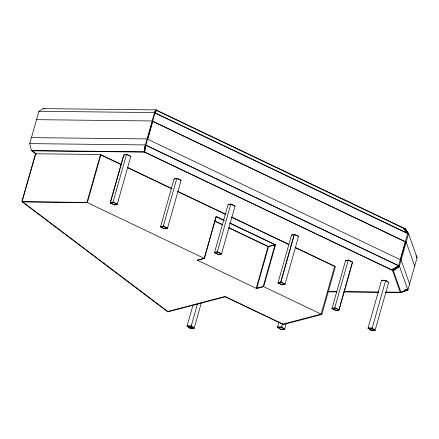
<?xml version="1.0" encoding="UTF-8"?>
<svg xmlns="http://www.w3.org/2000/svg" width="439" height="439" viewBox="0 0 439 439"><rect width="100%" height="100%" fill="white"/><g stroke="black" fill="none" stroke-linecap="round" stroke-linejoin="round"><path stroke-width="0.66" d="M407.573 289.103L401.114 292.637L393.333 270.654L144.157 151.828L145.342 144.919L144.195 151.845M144.228 151.861L145.413 144.919L154.561 112.582L156.059 109.92M385.958 292.056L400.225 292.215L392.482 270.336L144.557 152.108L145.732 145.238M144.629 152.141L145.803 145.238L154.912 113.059L156.432 110.43M35.713 153.859L31.345 150.555L29.764 143.619L38.917 111.276L43.209 108.631L156.021 109.904L405.192 228.73L408.561 233.707L417.05 257.688L407.897 290.025L400.127 292.626M295.184 247.355L335.423 266.544L321.864 314.456L283.44 324.542L225.234 296.786L167.786 311.866L21.95 201.682L35.51 153.771L100.487 154.506L121.235 164.4M21.95 201.682L35.746 153.776M22.186 201.688L86.927 202.417L100.487 154.506M110.238 202.944L123.798 155.033L126.591 154.298L130.822 156.317L117.268 204.228L114.469 204.964L110.238 202.944L113.032 202.209L117.268 204.228M110.288 202.823L113.07 202.094L117.284 204.102L114.502 204.837L110.288 202.823L123.782 155.154L126.558 154.424L130.773 156.432M113.032 202.209L126.591 154.298M147.702 139.295L152.756 121.416L405.488 241.938L400.428 259.817M160.509 226.914L174.063 179.002L176.862 178.272L181.093 180.292L167.533 228.198L164.74 228.933L160.509 226.914L163.303 226.184L167.533 228.198M163.303 226.184L176.862 178.272M197.407 260.267L204.393 258.434L216.257 216.509L224.28 220.34M201.358 302.712L194.115 328.306L189.977 328.262L187.041 326.111L193.006 305.1M194.115 328.306L191.179 326.161L197.495 303.843M214.484 252.655L228.039 204.744L230.832 204.009L235.068 206.028L221.508 253.94L218.715 254.675L214.484 252.655L217.278 251.92L221.508 253.94M217.278 251.92L230.832 204.009M263.202 286.469L275.006 244.753L268.053 246.581L256.25 288.291L263.202 286.469L321.864 314.456M256.672 288.533L268.536 246.608L275.522 244.775L263.658 286.694L256.672 288.533L197.281 260.173L204.234 258.346L216.037 216.636L224.022 220.444M277.98 282.935L291.54 235.024L294.333 234.289L298.564 236.308L285.01 284.22L282.217 284.955L277.98 282.935L280.773 282.2L285.01 284.22M280.773 282.2L294.333 234.289M280.812 282.09L285.026 284.099L282.244 284.829L278.03 282.82L280.812 282.09L294.3 234.415L298.515 236.429M286.277 323.334L284.598 329.338L280.461 329.288L277.525 327.143L279.056 321.803M284.598 329.338L281.662 327.192L282.617 323.812M331.955 308.677L345.515 260.766L348.308 260.031L352.539 262.05L338.985 309.961L336.186 310.691L331.955 308.677L334.748 307.942L338.985 309.961M334.748 307.942L348.308 260.031M339.001 309.835L334.787 307.827L332.005 308.557L336.219 310.565L339.001 309.835L352.49 262.165L348.275 260.157L345.498 260.887M368.008 328.174L381.568 280.263L385.705 280.307L388.636 282.458L375.082 330.369L370.944 330.32L368.008 328.174L372.146 328.218L375.082 330.369M372.146 328.218L385.705 280.307M391.319 269.782L398.535 265.76L407.639 233.581L154.912 113.059M401.641 291.875L407.897 290.025L399.413 266.05L408.561 233.707L404.023 228.17M154.495 112.582L156.021 109.904M154.841 113.059L156.361 110.398L404.286 228.626L406.059 231.369M38.917 111.276L154.561 112.582L156.092 109.942M29.764 143.619L145.413 144.919L399.413 266.05L393.333 270.654L399.6 266.577M392.482 270.336L398.722 266.286M392.159 270.095L399.413 266.05M403.864 290.536L406.98 289.614L405.609 289.597M399.139 292.615L400.39 292.248M174.047 179.128L176.829 178.399L181.044 180.407M228.022 204.865L230.804 204.135L235.013 206.143M291.523 235.15L294.3 234.415M36.541 119.66L152.19 120.966L406.19 242.092L414.679 266.067M31.46 137.626L147.109 138.933L401.109 260.058L409.592 284.038M31.345 150.555L144.157 151.828M144.557 152.108L32.305 150.84L36.678 154.149M381.551 280.389L385.667 280.433L388.586 282.573M406.525 290.009L407.897 290.025M327.867 291.392L336.751 291.496M344.269 291.578L378.44 291.968M327.971 291.809L336.867 291.908M343.71 291.984L378.61 292.385M385.453 292.462L401.114 292.637M187.041 326.111L191.179 326.161M277.525 327.143L281.662 327.192M188.512 327.187L192.65 327.231M369.473 329.245L373.611 329.294M403.907 228.56L405.192 228.73L408.753 234.239M43.209 108.631L44.515 109.042M154.561 112.582L408.561 233.707M145.803 145.238L398.535 265.76M127.425 167.352L171.995 188.605M177.57 191.267L225.234 213.996M231.424 216.948L288.994 244.402M121.521 164.801L100.844 154.94L87.356 202.609L22.702 201.88L167.808 311.514L224.971 296.506L282.886 324.125L321.118 314.088L334.606 266.418L295.079 247.563M127.7 167.747L171.55 188.66M177.729 191.602L225.284 214.281M231.463 217.228L288.9 244.622M229.838 222.99L275.522 244.775M229.548 223.078L275.006 244.753M214.825 220.993L222.853 224.823M229.026 227.764L268.536 246.608M214.611 221.097L222.6 224.905M228.741 227.836L268.053 246.581M86.927 202.417L204.393 258.434M189.11 326.133L192.046 328.284M416.183 256.689L417.05 257.688L416.37 256.524M403.123 228.071L407.227 233.076M416.046 255.668L416.726 256.766M405.192 228.73L405.636 229.987M163.341 226.069L160.559 226.798L164.773 228.807L167.55 228.077L163.341 226.069M217.316 251.81L214.534 252.54L218.748 254.549L221.525 253.819L217.316 251.81M191.212 326.045L187.096 325.996L190.016 328.136L194.131 328.18L191.212 326.045M281.695 327.077L277.58 327.028L280.499 329.162L284.615 329.212L281.695 327.077M372.179 328.103L368.063 328.059L370.982 330.194L375.098 330.243L372.179 328.103"/></g></svg>
